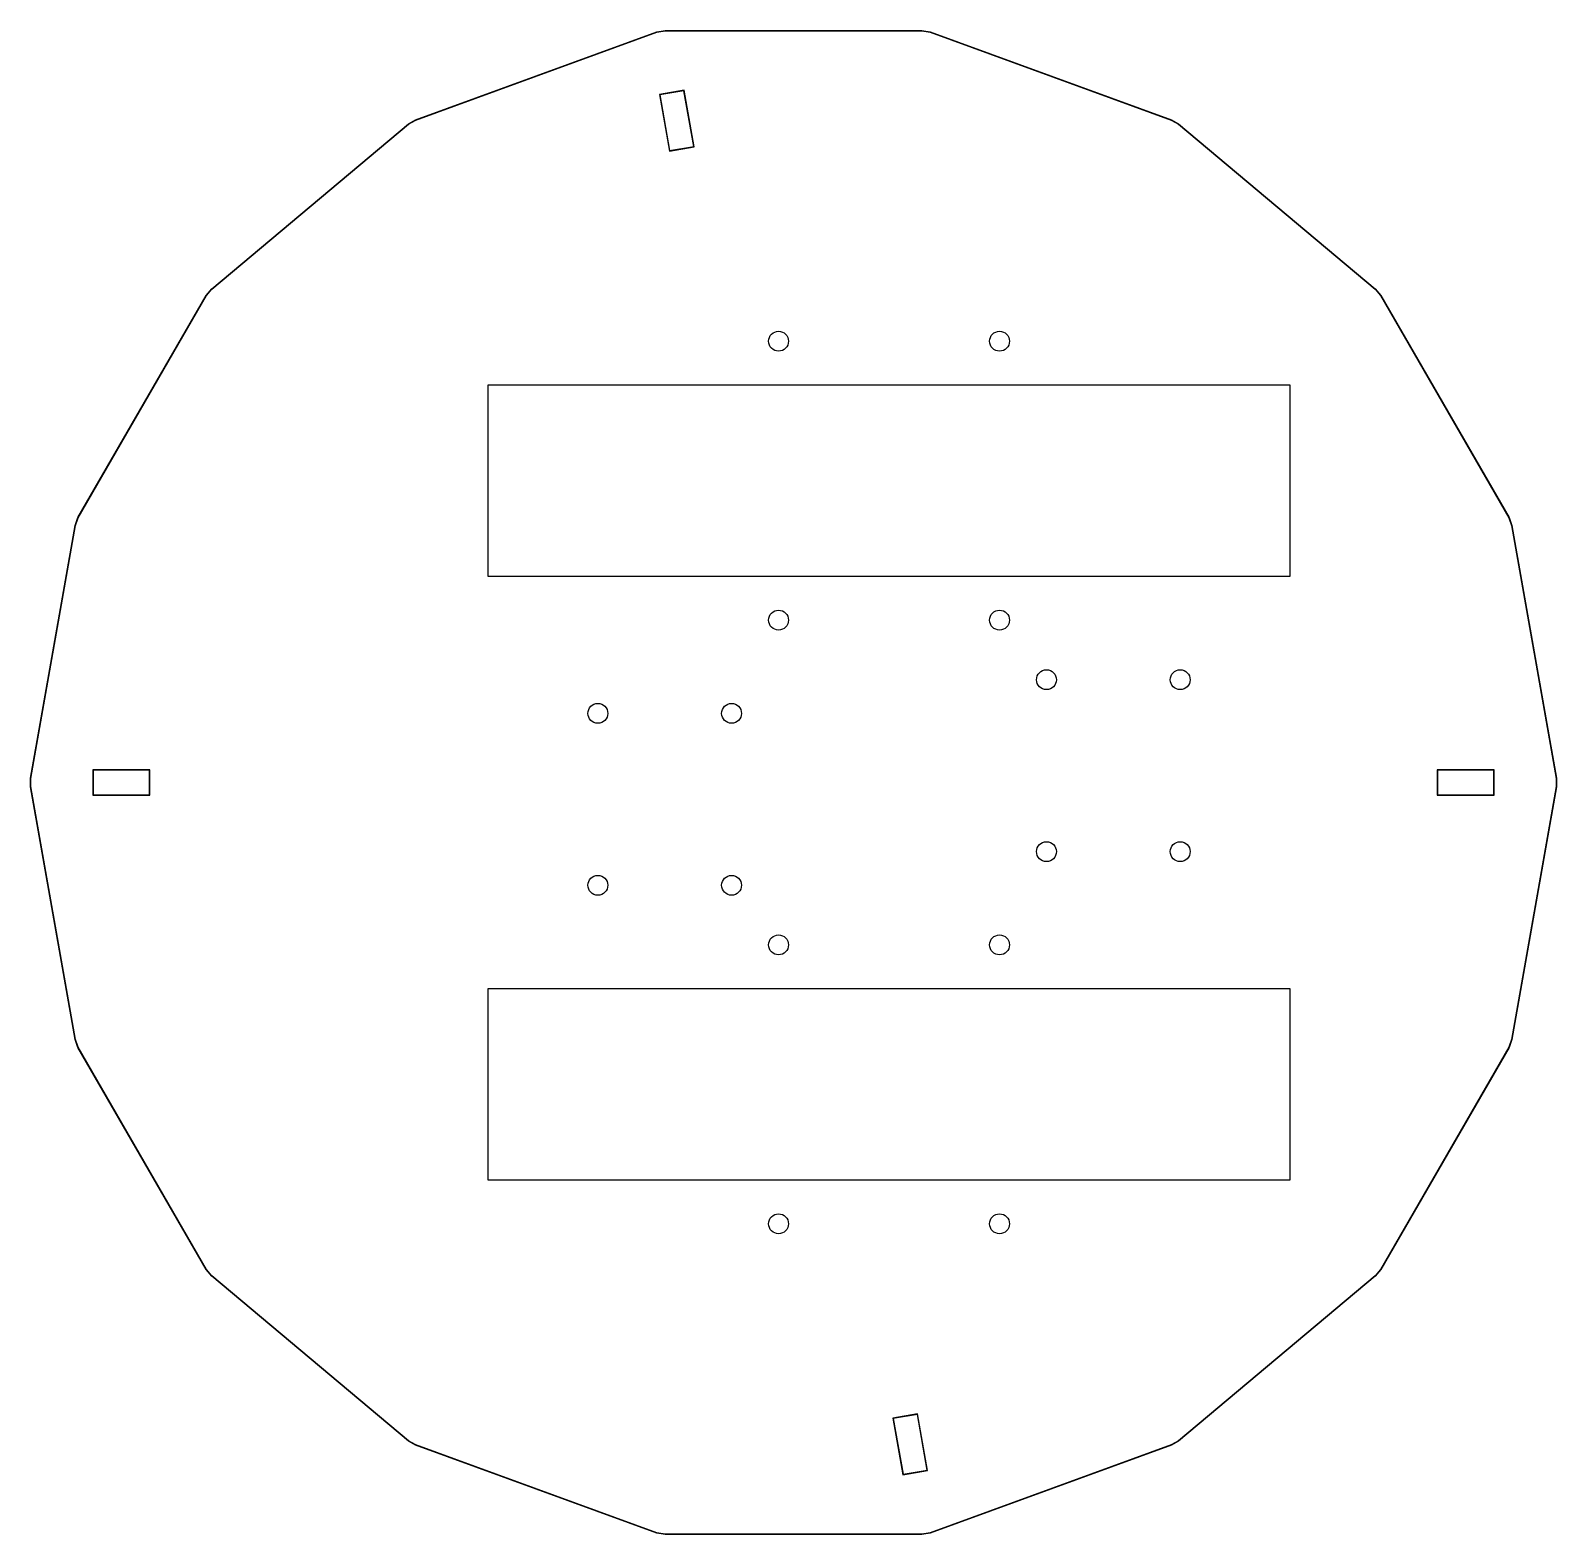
# Model space of a CAD drawing. Header units: millimetres. Extents: x -200 to 200, y -197 to 197.
import ezdxf

# ---------------------------------------------------------------- set-up
doc = ezdxf.new("R2010")
doc.units = ezdxf.units.MM
doc.layers.get('0').update_dxf_attribs({"linetype": 'CONTINUOUS'})

msp = doc.modelspace()

# ---------------------------------------------------------------- linework, layer by layer
for points in [[(-35.75, -196.44), (-98.88, -173.46), (-100.78, -172.37), (-152.25, -129.18), (-153.66, -127.5), (-187.25, -69.32), (-188, -67.26), (-199.67, -1.1), (-199.67, 1.1), (-188, 67.26), (-187.25, 69.32), (-153.66, 127.5), (-152.25, 129.18), (-100.78, 172.37), (-98.88, 173.46), (-35.75, 196.44), (-33.59, 196.82), (33.59, 196.82), (35.75, 196.44), (98.88, 173.46), (100.78, 172.37), (152.25, 129.18), (153.66, 127.5), (187.25, 69.32), (188, 67.26), (199.67, 1.1), (199.67, -1.1), (188, -67.26), (187.25, -69.32), (153.66, -127.5), (152.25, -129.18), (100.78, -172.37), (98.88, -173.46), (35.75, -196.44), (33.59, -196.82), (-33.59, -196.82)], [(33.58, 196.72), (35.73, 196.35), (98.84, 173.37), (100.72, 172.29), (152.18, 129.11), (153.58, 127.45), (187.16, 69.28), (187.9, 67.23), (199.57, 1.09), (199.57, -1.09), (187.9, -67.23), (187.16, -69.28), (153.58, -127.45), (152.18, -129.11), (100.72, -172.29), (98.84, -173.37), (35.73, -196.35), (33.58, -196.72), (-33.58, -196.72), (-35.73, -196.35), (-98.84, -173.37), (-100.72, -172.29), (-152.18, -129.11), (-153.58, -127.45), (-187.16, -69.28), (-187.9, -67.23), (-199.57, -1.09), (-199.57, 1.09), (-187.9, 67.23), (-187.16, 69.28), (-153.58, 127.45), (-152.18, 129.11), (-100.72, 172.29), (-98.84, 173.37), (-35.73, 196.35), (-33.58, 196.72)], [(-35.1, 180.04), (-32.49, 165.27), (-25.99, 166.41), (-28.6, 181.19)], [(-26.11, 166.5), (-28.68, 181.07), (-34.98, 179.96), (-32.41, 165.38)], [(-80, 54), (130, 54), (130, 104), (-80, 104)], [(-183.4, -3.3), (-168.4, -3.3), (-168.4, 3.3), (-183.4, 3.3)], [(-168.5, 3.2), (-183.3, 3.2), (-183.3, -3.2), (-168.5, -3.2)], [(183.4, 3.3), (168.4, 3.3), (168.4, -3.3), (183.4, -3.3)], [(183.3, 3.2), (168.5, 3.2), (168.5, -3.2), (183.3, -3.2)], [(130, -104), (130, -54), (-80, -54), (-80, -104)], [(35.1, -180.04), (32.49, -165.27), (25.99, -166.41), (28.6, -181.19)], [(34.98, -179.96), (32.41, -165.38), (26.11, -166.5), (28.68, -181.07)]]:
    msp.add_lwpolyline(points, close=True)
for centre in [(-3.91, 115.5), (53.92, 115.5), (-3.91, 42.5), (53.92, 42.5), (66.2, 26.9), (101.2, 26.9), (-51.2, 18.1), (-16.2, 18.1), (66.2, -18.1), (101.2, -18.1), (-51.2, -26.9), (-16.2, -26.9), (-3.91, -42.5), (53.92, -42.5), (-3.91, -115.5), (53.92, -115.5)]:
    msp.add_circle(centre, 2.6)

doc.saveas('drawing.dxf')
